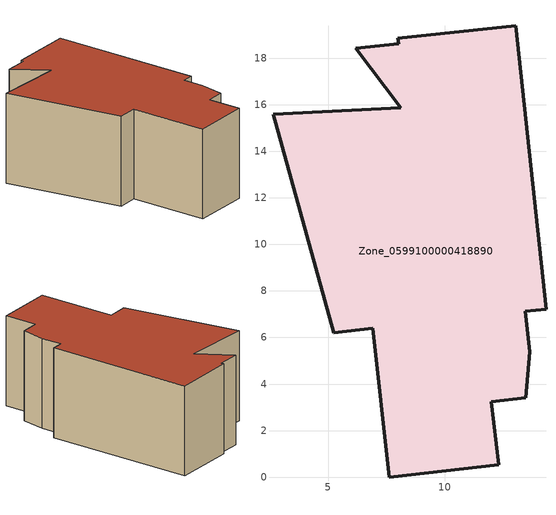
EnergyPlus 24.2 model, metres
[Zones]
Zone_0599100000418890
 floor ground (C_G): 8,18.84 13.06,19.39 14.36,7.22 13.47,7.12 13.66,5.39 13.49,3.42 12.02,3.24 12.33,0.53 7.63,0 6.91,6.39 5.25,6.2 2.63,15.6 8.11,15.87 6.18,18.42 8.03,18.61 z0
 wall outside (C_F): 7.63,0 12.33,0.53 12.02,3.24 13.49,3.42 13.66,5.39 13.47,7.12 14.36,7.22 13.06,19.39 8,18.84 8.03,18.61 6.18,18.42 8.11,15.87 2.63,15.6 5.25,6.2 6.91,6.39 7.63,0 z0:7.48
 roof outside (C_R): 13.06,19.39 8,18.84 8.03,18.61 6.18,18.42 8.11,15.87 2.63,15.6 5.25,6.2 6.91,6.39 7.63,0 12.33,0.53 12.02,3.24 13.49,3.42 13.66,5.39 13.47,7.12 14.36,7.22 z7.48
[BUILDING]
Pand.0599100000418890: North Axis=0; Terrain=City; Loads Convergence Tolerance Value=0.04; Temperature Convergence Tolerance Value=0.4; Solar Distribution=FullExterior; Maximum Number of Warmup Days=25; Minimum Number of Warmup Days=1
[Site:Location]
Rotterdam.The.Hague.AP_ZH_NLD Design_Conditions: Latitude=51.96; Longitude=4.45; Time Zone=1; Elevation=-4.5
[SITE:GROUNDTEMPERATURE:BUILDINGSURFACE]
18, 18, 18, 18, 18, 18, 18, 18, 18, 18, 18, 18
[MATERIAL] Thermal Absorptance=0.9; Solar Absorptance=0.7; Visible Absorptance=0.7
Name | Roughness | Thickness | Conductivity | Density | Specific Heat
G.D.1992-2005 | MediumSmooth | 0.15 | 0.06 | 540 | 1210
F.D.1992-2005 | Rough | 0.3 | 0.12 | 1920 | 840
R.D.1992-2005 | MediumRough | 0.2 | 0.08 | 1500 | 1000
[CONSTRUCTION]
C_G: G.D.1992-2005
C_F: F.D.1992-2005
C_R: R.D.1992-2005
[ZONE]
Zone_0599100000418890: Type=1; Multiplier=1; Ceiling Height=Autocalculate; Volume=Autocalculate; Floor Area=autocalculate; Part of Total Floor Area=Yes
[ZONEINFILTRATION:DESIGNFLOWRATE]
Infil_Zone_0599100000418890: Zone or ZoneList or Space or SpaceList=Zone_0599100000418890; Schedule=AlwaysOn; Design Flow Rate Calculation Method=Flow/Area; Flow Rate per Floor Area=0.0021; Constant Term Coefficient=1; Temperature Term Coefficient=0; Velocity Term Coefficient=0; Velocity Squared Term Coefficient=0
[HVACTEMPLATE:ZONE:IDEALLOADSAIRSYSTEM]
Zone_0599100000418890: Maximum Heating Supply Air Temperature=50; Minimum Cooling Supply Air Temperature=13; Maximum Heating Supply Air Humidity Ratio=0.0156; Minimum Cooling Supply Air Humidity Ratio=0.0077; Heating Limit=NoLimit; Cooling Limit=NoLimit; Dehumidification Control Type=ConstantSensibleHeatRatio; Cooling Sensible Heat Ratio=0.7; Dehumidification Setpoint=60; Humidification Control Type=None; Humidification Setpoint=30; Outdoor Air Method=None; Outdoor Air Flow Rate per Person=0.00944; Outdoor Air Flow Rate per Zone Floor Area=0; Outdoor Air Flow Rate per Zone=0; Demand Controlled Ventilation Type=None; Outdoor Air Economizer Type=NoEconomizer; Heat Recovery Type=None; Sensible Heat Recovery Effectiveness=0.7; Latent Heat Recovery Effectiveness=0.65
[ZONECONTROL:THERMOSTAT]
ThermostatControl_Zone_0599100000418890: Zone or ZoneList=Zone_0599100000418890; Control Type Schedule=DualSetpointControlType; Control 1=Thermostat_Zone_0599100000418890; Temperature Difference Between Cutout And Setpoint=0
[THERMOSTATSETPOINT:DUALSETPOINT]
Thermostat_Zone_0599100000418890: Heating Setpoint Temperature Schedule=HeatingSetpoint_Zone_0599100000418890; Cooling Setpoint Temperature Schedule=CoolingSetpoint_Zone_0599100000418890
[SCHEDULE:COMPACT]
HeatingSetpoint_Zone_0599100000418890: Through: 12/31, For: AllDays, Until: 24:00, 21
CoolingSetpoint_Zone_0599100000418890: Through: 12/31, For: AllDays, Until: 24:00, 24
DualSetpointControlType: Through: 12/31, For: AllDays, Until: 24:00, 4
AlwaysOn: Through: 12/31, For: AllDays, Until: 24:00, 1
